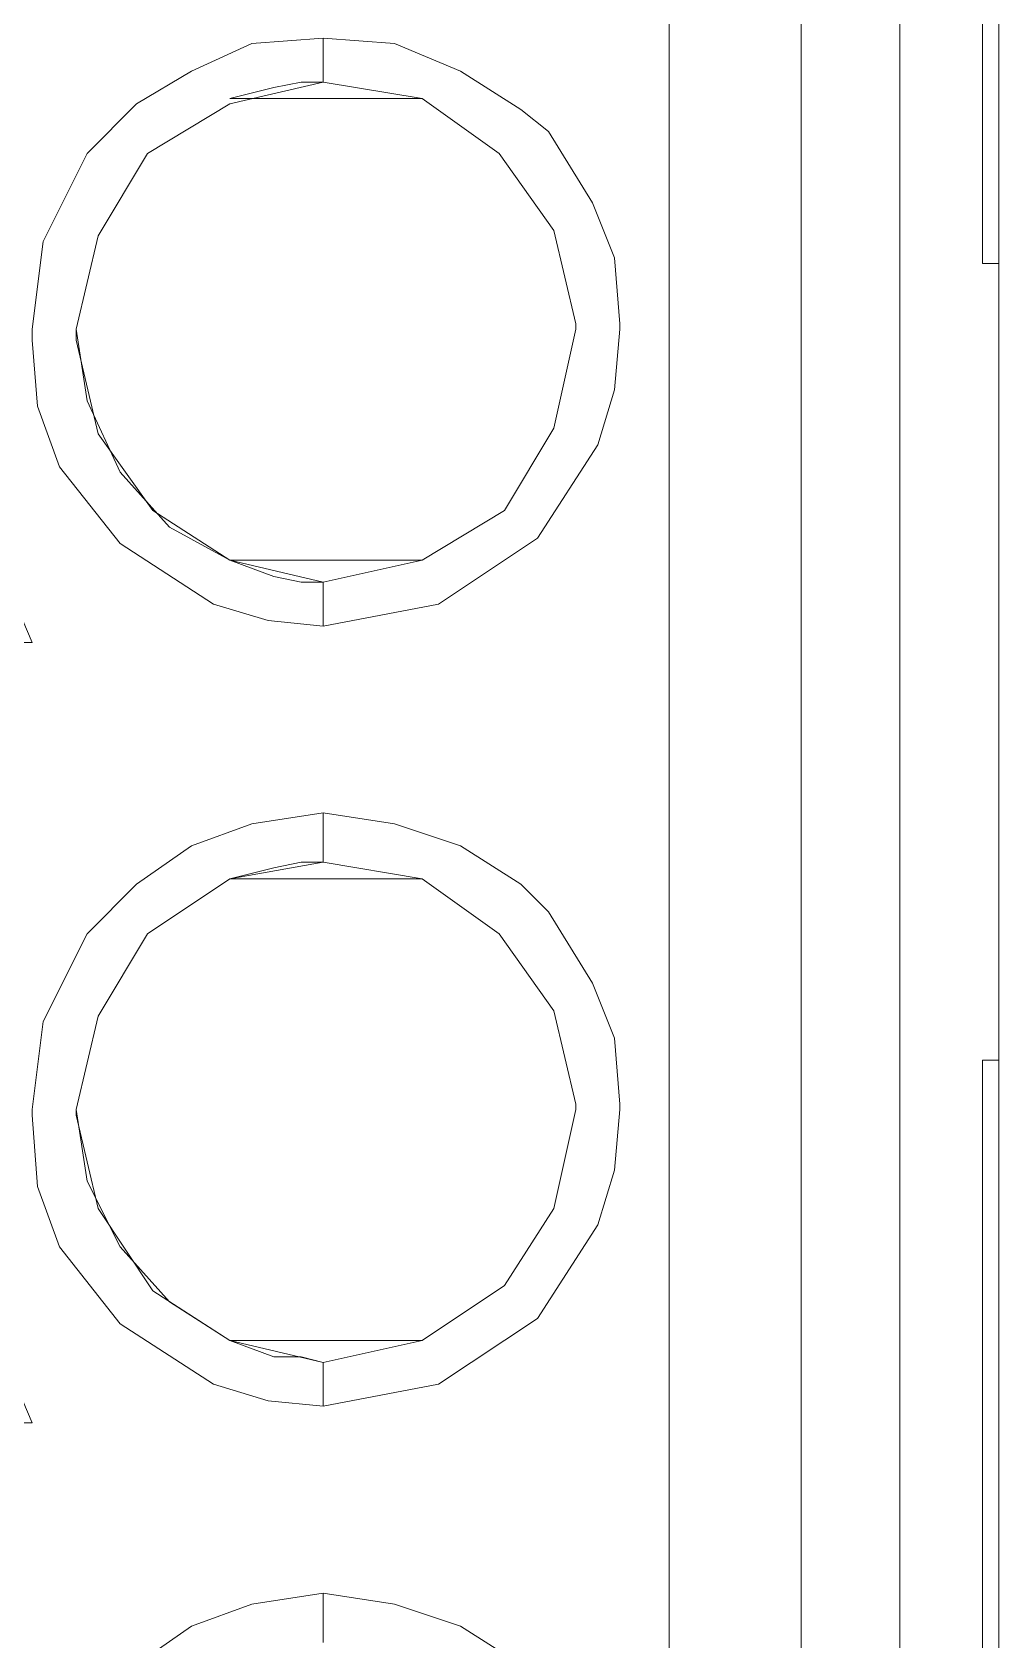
# Model space of a CAD drawing. Header units: centimetres. Extents: x -12.2 to 12.2, y -6.1 to 6.1.
# Drawn here: x -9.243 to -8.623, y 0.78 to 1.812 of the extents above; entities that cross this region are included whole.
import ezdxf

# ---------------------------------------------------------------- set-up
doc = ezdxf.new("R2010")
doc.units = ezdxf.units.CM
doc.header["$MEASUREMENT"] = 0
doc.layers.add('Camada 1', color=7, linetype='Continuous')

msp = doc.modelspace()

# ---------------------------------------------------------------- linework, layer by layer
at = {"layer": 'Camada 1', "lineweight": 9}
for points in [[(-8.62254, -0.22762), (-8.62254, -0.22762), (-8.62254, 2.94385), (-8.62254, 2.94385)], [(-8.62254, -0.22762), (-8.62254, -0.22762), (-8.62254, 2.94385), (-8.62254, 2.94385)], [(-8.8342, 2.91916), (-8.8342, 2.91916), (-8.8342, -0.21703), (-8.8342, -0.21703)], [(-8.68604, 2.41822), (-8.68604, 2.41822), (-8.68604, -0.21703), (-8.68604, -0.21703)], [(-8.63312, 1.66327), (-8.63312, 1.66327), (-8.63312, 2.19597), (-8.63312, 2.19597)], [(-8.74954, 1.9208), (-8.74954, 1.9208), (-8.74954, 1.41986), (-8.74954, 1.41986)], [(-8.68604, 1.51863), (-8.68604, 1.51863), (-8.68604, 1.9208), (-8.68604, 1.9208)], [(-8.99295, 1.7691), (-8.99295, 1.7691), (-9.11642, 1.7691), (-9.11642, 1.7691)], [(-8.62254, 1.66327), (-8.62254, 1.66327), (-8.63312, 1.66327), (-8.63312, 1.66327)], [(-9.2152, 1.61388), (-9.2152, 1.61388), (-9.2152, 1.62094), (-9.2152, 1.62094)], [(-9.2152, 1.62094), (-9.2152, 1.62094), (-9.2152, 1.62094), (-9.2152, 1.62094)], [(-8.89417, 1.62447), (-8.89417, 1.62447), (-8.89417, 1.62094), (-8.89417, 1.62094)], [(-9.24342, 1.41986), (-9.24342, 1.41986), (-9.26459, 1.46924), (-9.26459, 1.46924)], [(-9.11642, 1.47277), (-9.11642, 1.47277), (-8.99295, 1.47277), (-8.99295, 1.47277)], [(-9.54329, 1.41986), (-9.54329, 1.41986), (-9.24342, 1.41986), (-9.24342, 1.41986)], [(-8.74954, 1.41986), (-8.74954, 1.41986), (-8.74954, 0.91891), (-8.74954, 0.91891)], [(-8.68604, 1.01769), (-8.68604, 1.01769), (-8.68604, 1.41986), (-8.68604, 1.41986)], [(-8.99295, 1.26816), (-8.99295, 1.26816), (-9.11642, 1.26816), (-9.11642, 1.26816)], [(-8.63312, 1.15174), (-8.63312, 1.15174), (-8.62254, 1.15174), (-8.62254, 1.15174)], [(-8.63312, 0.61905), (-8.63312, 0.61905), (-8.63312, 1.15174), (-8.63312, 1.15174)], [(-9.24342, 1.11999), (-9.24342, 1.11999), (-9.24342, 1.11647), (-9.24342, 1.11647)], [(-9.2152, 1.11647), (-9.2152, 1.11647), (-9.2152, 1.11999), (-9.2152, 1.11999)], [(-9.2152, 1.11999), (-9.2152, 1.11999), (-9.2152, 1.11999), (-9.2152, 1.11999)], [(-8.89417, 1.12352), (-8.89417, 1.12352), (-8.89417, 1.11999), (-8.89417, 1.11999)], [(-8.86595, 1.11999), (-8.86595, 1.11999), (-8.86595, 1.12352), (-8.86595, 1.12352)], [(-9.11642, 0.97183), (-9.11642, 0.97183), (-8.99295, 0.97183), (-8.99295, 0.97183)], [(-9.24342, 0.91891), (-9.24342, 0.91891), (-9.26459, 0.9683), (-9.26459, 0.9683)], [(-9.54329, 0.91891), (-9.54329, 0.91891), (-9.24342, 0.91891), (-9.24342, 0.91891)], [(-8.74954, 0.91891), (-8.74954, 0.91891), (-8.74954, 0.41797), (-8.74954, 0.41797)], [(-8.68604, 0.52027), (-8.68604, 0.52027), (-8.68604, 0.91891), (-8.68604, 0.91891)]]:
    msp.add_open_spline(points, degree=3, dxfattribs=at)
for points, knots in [([(-9.05645, 1.80791), (-9.05645, 1.80791), (-9.10231, 1.80438), (-9.10231, 1.80438), (-9.10231, 1.80438), (-9.14112, 1.78674), (-9.14112, 1.78674), (-9.14112, 1.78674), (-9.1764, 1.76558), (-9.1764, 1.76558), (-9.1764, 1.76558), (-9.20815, 1.73383), (-9.20815, 1.73383), (-9.20815, 1.73383), (-9.23637, 1.67738), (-9.23637, 1.67738), (-9.23637, 1.67738), (-9.24342, 1.62094), (-9.24342, 1.62094)], [0, 0, 0, 0, 0.1666667, 0.1666667, 0.1666667, 0.3333333, 0.3333333, 0.3333333, 0.5, 0.5, 0.5, 0.6666667, 0.6666667, 0.6666667, 0.8333333, 0.8333333, 0.8333333, 1, 1, 1, 1]), ([(-8.86595, 1.62447), (-8.86595, 1.62447), (-8.86948, 1.6668), (-8.86948, 1.6668), (-8.86948, 1.6668), (-8.88359, 1.70208), (-8.88359, 1.70208), (-8.88359, 1.70208), (-8.91181, 1.74794), (-8.91181, 1.74794), (-8.91181, 1.74794), (-8.92945, 1.76205), (-8.92945, 1.76205), (-8.92945, 1.76205), (-8.96826, 1.78674), (-8.96826, 1.78674), (-8.96826, 1.78674), (-9.01059, 1.80438), (-9.01059, 1.80438), (-9.01059, 1.80438), (-9.05645, 1.80791), (-9.05645, 1.80791)], [0, 0, 0, 0, 0.1428571, 0.1428571, 0.1428571, 0.2857143, 0.2857143, 0.2857143, 0.4285714, 0.4285714, 0.4285714, 0.5714286, 0.5714286, 0.5714286, 0.7142857, 0.7142857, 0.7142857, 0.8571429, 0.8571429, 0.8571429, 1, 1, 1, 1]), ([(-9.05645, 1.80791), (-9.05645, 1.80791), (-9.05645, 1.80438), (-9.05645, 1.80438), (-9.05645, 1.80438), (-9.05645, 1.79733), (-9.05645, 1.79733), (-9.05645, 1.79733), (-9.05645, 1.7938), (-9.05645, 1.7938), (-9.05645, 1.7938), (-9.05645, 1.78674), (-9.05645, 1.78674), (-9.05645, 1.78674), (-9.05645, 1.78322), (-9.05645, 1.78322), (-9.05645, 1.78322), (-9.05645, 1.77969), (-9.05645, 1.77969)], [0, 0, 0, 0, 0.1666667, 0.1666667, 0.1666667, 0.3333333, 0.3333333, 0.3333333, 0.5, 0.5, 0.5, 0.6666667, 0.6666667, 0.6666667, 0.8333333, 0.8333333, 0.8333333, 1, 1, 1, 1]), ([(-9.2152, 1.62094), (-9.2152, 1.62094), (-9.20109, 1.68091), (-9.20109, 1.68091), (-9.20109, 1.68091), (-9.16934, 1.73383), (-9.16934, 1.73383), (-9.16934, 1.73383), (-9.11642, 1.76558), (-9.11642, 1.76558), (-9.11642, 1.76558), (-9.05645, 1.77969), (-9.05645, 1.77969)], [0, 0, 0, 0, 0.25, 0.25, 0.25, 0.5, 0.5, 0.5, 0.75, 0.75, 0.75, 1, 1, 1, 1]), ([(-9.05645, 1.77969), (-9.05645, 1.77969), (-9.07056, 1.77969), (-9.07056, 1.77969), (-9.07056, 1.77969), (-9.0882, 1.77616), (-9.0882, 1.77616), (-9.0882, 1.77616), (-9.11642, 1.7691), (-9.11642, 1.7691)], [0, 0, 0, 0, 0.3333333, 0.3333333, 0.3333333, 0.6666667, 0.6666667, 0.6666667, 1, 1, 1, 1]), ([(-9.05645, 1.77969), (-9.05645, 1.77969), (-8.99295, 1.7691), (-8.99295, 1.7691), (-8.99295, 1.7691), (-8.94356, 1.73383), (-8.94356, 1.73383), (-8.94356, 1.73383), (-8.90829, 1.68444), (-8.90829, 1.68444), (-8.90829, 1.68444), (-8.89417, 1.62447), (-8.89417, 1.62447)], [0, 0, 0, 0, 0.25, 0.25, 0.25, 0.5, 0.5, 0.5, 0.75, 0.75, 0.75, 1, 1, 1, 1]), ([(-9.24342, 1.62094), (-9.24342, 1.62094), (-9.24342, 1.61741), (-9.24342, 1.61741), (-9.24342, 1.61741), (-9.24342, 1.61388), (-9.24342, 1.61388)], [0, 0, 0, 0, 0.5, 0.5, 0.5, 1, 1, 1, 1]), ([(-9.2152, 1.62094), (-9.2152, 1.62094), (-9.20815, 1.57508), (-9.20815, 1.57508), (-9.20815, 1.57508), (-9.18698, 1.52922), (-9.18698, 1.52922), (-9.18698, 1.52922), (-9.15523, 1.49394), (-9.15523, 1.49394), (-9.15523, 1.49394), (-9.11642, 1.47277), (-9.11642, 1.47277)], [0, 0, 0, 0, 0.25, 0.25, 0.25, 0.5, 0.5, 0.5, 0.75, 0.75, 0.75, 1, 1, 1, 1]), ([(-9.05645, 1.43044), (-9.05645, 1.43044), (-8.98237, 1.44455), (-8.98237, 1.44455), (-8.98237, 1.44455), (-8.91887, 1.48688), (-8.91887, 1.48688), (-8.91887, 1.48688), (-8.88006, 1.54686), (-8.88006, 1.54686), (-8.88006, 1.54686), (-8.86948, 1.58213), (-8.86948, 1.58213), (-8.86948, 1.58213), (-8.86595, 1.62094), (-8.86595, 1.62094)], [0, 0, 0, 0, 0.2, 0.2, 0.2, 0.4, 0.4, 0.4, 0.6, 0.6, 0.6, 0.8, 0.8, 0.8, 1, 1, 1, 1]), ([(-8.89417, 1.62094), (-8.89417, 1.62094), (-8.90829, 1.55744), (-8.90829, 1.55744), (-8.90829, 1.55744), (-8.94004, 1.50452), (-8.94004, 1.50452), (-8.94004, 1.50452), (-8.99295, 1.47277), (-8.99295, 1.47277), (-8.99295, 1.47277), (-9.05645, 1.45866), (-9.05645, 1.45866)], [0, 0, 0, 0, 0.25, 0.25, 0.25, 0.5, 0.5, 0.5, 0.75, 0.75, 0.75, 1, 1, 1, 1]), ([(-8.86595, 1.62094), (-8.86595, 1.62094), (-8.86595, 1.62094), (-8.86595, 1.62094), (-8.86595, 1.62094), (-8.86595, 1.62447), (-8.86595, 1.62447)], [0, 0, 0, 0, 0.5, 0.5, 0.5, 1, 1, 1, 1]), ([(-9.24342, 1.61388), (-9.24342, 1.61388), (-9.2399, 1.57155), (-9.2399, 1.57155), (-9.2399, 1.57155), (-9.22579, 1.53274), (-9.22579, 1.53274), (-9.22579, 1.53274), (-9.18698, 1.48336), (-9.18698, 1.48336), (-9.18698, 1.48336), (-9.12701, 1.44455), (-9.12701, 1.44455), (-9.12701, 1.44455), (-9.09173, 1.43397), (-9.09173, 1.43397), (-9.09173, 1.43397), (-9.05645, 1.43044), (-9.05645, 1.43044)], [0, 0, 0, 0, 0.1666667, 0.1666667, 0.1666667, 0.3333333, 0.3333333, 0.3333333, 0.5, 0.5, 0.5, 0.6666667, 0.6666667, 0.6666667, 0.8333333, 0.8333333, 0.8333333, 1, 1, 1, 1]), ([(-9.05645, 1.45866), (-9.05645, 1.45866), (-9.11642, 1.47277), (-9.11642, 1.47277), (-9.11642, 1.47277), (-9.16581, 1.50452), (-9.16581, 1.50452), (-9.16581, 1.50452), (-9.20109, 1.55391), (-9.20109, 1.55391), (-9.20109, 1.55391), (-9.2152, 1.61388), (-9.2152, 1.61388)], [0, 0, 0, 0, 0.25, 0.25, 0.25, 0.5, 0.5, 0.5, 0.75, 0.75, 0.75, 1, 1, 1, 1]), ([(-8.68604, 1.51863), (-8.68604, 1.51863), (-8.68604, 1.46219), (-8.68604, 1.46219), (-8.68604, 1.46219), (-8.68604, 1.41986), (-8.68604, 1.41986)], [0, 0, 0, 0, 0.5, 0.5, 0.5, 1, 1, 1, 1]), ([(-9.11642, 1.47277), (-9.11642, 1.47277), (-9.0882, 1.46219), (-9.0882, 1.46219), (-9.0882, 1.46219), (-9.07056, 1.45866), (-9.07056, 1.45866), (-9.07056, 1.45866), (-9.05645, 1.45866), (-9.05645, 1.45866)], [0, 0, 0, 0, 0.3333333, 0.3333333, 0.3333333, 0.6666667, 0.6666667, 0.6666667, 1, 1, 1, 1]), ([(-9.05645, 1.43044), (-9.05645, 1.43044), (-9.05645, 1.43397), (-9.05645, 1.43397), (-9.05645, 1.43397), (-9.05645, 1.44102), (-9.05645, 1.44102), (-9.05645, 1.44102), (-9.05645, 1.44455), (-9.05645, 1.44455), (-9.05645, 1.44455), (-9.05645, 1.4516), (-9.05645, 1.4516), (-9.05645, 1.4516), (-9.05645, 1.45513), (-9.05645, 1.45513), (-9.05645, 1.45513), (-9.05645, 1.45866), (-9.05645, 1.45866)], [0, 0, 0, 0, 0.1666667, 0.1666667, 0.1666667, 0.3333333, 0.3333333, 0.3333333, 0.5, 0.5, 0.5, 0.6666667, 0.6666667, 0.6666667, 0.8333333, 0.8333333, 0.8333333, 1, 1, 1, 1]), ([(-9.05645, 1.31049), (-9.05645, 1.31049), (-9.10231, 1.30344), (-9.10231, 1.30344), (-9.10231, 1.30344), (-9.14112, 1.28933), (-9.14112, 1.28933), (-9.14112, 1.28933), (-9.1764, 1.26463), (-9.1764, 1.26463), (-9.1764, 1.26463), (-9.20815, 1.23288), (-9.20815, 1.23288), (-9.20815, 1.23288), (-9.23637, 1.17644), (-9.23637, 1.17644), (-9.23637, 1.17644), (-9.24342, 1.11999), (-9.24342, 1.11999)], [0, 0, 0, 0, 0.1666667, 0.1666667, 0.1666667, 0.3333333, 0.3333333, 0.3333333, 0.5, 0.5, 0.5, 0.6666667, 0.6666667, 0.6666667, 0.8333333, 0.8333333, 0.8333333, 1, 1, 1, 1]), ([(-8.86595, 1.12352), (-8.86595, 1.12352), (-8.86948, 1.16586), (-8.86948, 1.16586), (-8.86948, 1.16586), (-8.88359, 1.20113), (-8.88359, 1.20113), (-8.88359, 1.20113), (-8.91181, 1.24699), (-8.91181, 1.24699), (-8.91181, 1.24699), (-8.92945, 1.26463), (-8.92945, 1.26463), (-8.92945, 1.26463), (-8.96826, 1.28933), (-8.96826, 1.28933), (-8.96826, 1.28933), (-9.01059, 1.30344), (-9.01059, 1.30344), (-9.01059, 1.30344), (-9.05645, 1.31049), (-9.05645, 1.31049)], [0, 0, 0, 0, 0.1428571, 0.1428571, 0.1428571, 0.2857143, 0.2857143, 0.2857143, 0.4285714, 0.4285714, 0.4285714, 0.5714286, 0.5714286, 0.5714286, 0.7142857, 0.7142857, 0.7142857, 0.8571429, 0.8571429, 0.8571429, 1, 1, 1, 1]), ([(-9.05645, 1.31049), (-9.05645, 1.31049), (-9.05645, 1.30344), (-9.05645, 1.30344), (-9.05645, 1.30344), (-9.05645, 1.29638), (-9.05645, 1.29638), (-9.05645, 1.29638), (-9.05645, 1.29285), (-9.05645, 1.29285), (-9.05645, 1.29285), (-9.05645, 1.28933), (-9.05645, 1.28933), (-9.05645, 1.28933), (-9.05645, 1.2858), (-9.05645, 1.2858), (-9.05645, 1.2858), (-9.05645, 1.28227), (-9.05645, 1.28227), (-9.05645, 1.28227), (-9.05645, 1.27874), (-9.05645, 1.27874)], [0, 0, 0, 0, 0.1428571, 0.1428571, 0.1428571, 0.2857143, 0.2857143, 0.2857143, 0.4285714, 0.4285714, 0.4285714, 0.5714286, 0.5714286, 0.5714286, 0.7142857, 0.7142857, 0.7142857, 0.8571429, 0.8571429, 0.8571429, 1, 1, 1, 1]), ([(-9.2152, 1.11999), (-9.2152, 1.11999), (-9.20109, 1.17997), (-9.20109, 1.17997), (-9.20109, 1.17997), (-9.16934, 1.23288), (-9.16934, 1.23288), (-9.16934, 1.23288), (-9.11642, 1.26816), (-9.11642, 1.26816), (-9.11642, 1.26816), (-9.05645, 1.27874), (-9.05645, 1.27874)], [0, 0, 0, 0, 0.25, 0.25, 0.25, 0.5, 0.5, 0.5, 0.75, 0.75, 0.75, 1, 1, 1, 1]), ([(-9.05645, 1.27874), (-9.05645, 1.27874), (-9.07056, 1.27874), (-9.07056, 1.27874), (-9.07056, 1.27874), (-9.0882, 1.27522), (-9.0882, 1.27522), (-9.0882, 1.27522), (-9.11642, 1.26816), (-9.11642, 1.26816)], [0, 0, 0, 0, 0.3333333, 0.3333333, 0.3333333, 0.6666667, 0.6666667, 0.6666667, 1, 1, 1, 1]), ([(-9.05645, 1.27874), (-9.05645, 1.27874), (-8.99295, 1.26816), (-8.99295, 1.26816), (-8.99295, 1.26816), (-8.94356, 1.23288), (-8.94356, 1.23288), (-8.94356, 1.23288), (-8.90829, 1.18349), (-8.90829, 1.18349), (-8.90829, 1.18349), (-8.89417, 1.12352), (-8.89417, 1.12352)], [0, 0, 0, 0, 0.25, 0.25, 0.25, 0.5, 0.5, 0.5, 0.75, 0.75, 0.75, 1, 1, 1, 1]), ([(-9.24342, 1.11647), (-9.24342, 1.11647), (-9.2399, 1.07061), (-9.2399, 1.07061), (-9.2399, 1.07061), (-9.22579, 1.0318), (-9.22579, 1.0318), (-9.22579, 1.0318), (-9.18698, 0.98241), (-9.18698, 0.98241), (-9.18698, 0.98241), (-9.12701, 0.94361), (-9.12701, 0.94361), (-9.12701, 0.94361), (-9.09173, 0.93302), (-9.09173, 0.93302), (-9.09173, 0.93302), (-9.05645, 0.92949), (-9.05645, 0.92949)], [0, 0, 0, 0, 0.1666667, 0.1666667, 0.1666667, 0.3333333, 0.3333333, 0.3333333, 0.5, 0.5, 0.5, 0.6666667, 0.6666667, 0.6666667, 0.8333333, 0.8333333, 0.8333333, 1, 1, 1, 1]), ([(-9.2152, 1.11999), (-9.2152, 1.11999), (-9.20815, 1.07413), (-9.20815, 1.07413), (-9.20815, 1.07413), (-9.18698, 1.0318), (-9.18698, 1.0318), (-9.18698, 1.0318), (-9.15523, 0.99652), (-9.15523, 0.99652), (-9.15523, 0.99652), (-9.11642, 0.97183), (-9.11642, 0.97183)], [0, 0, 0, 0, 0.25, 0.25, 0.25, 0.5, 0.5, 0.5, 0.75, 0.75, 0.75, 1, 1, 1, 1]), ([(-9.05645, 0.95772), (-9.05645, 0.95772), (-9.11642, 0.97183), (-9.11642, 0.97183), (-9.11642, 0.97183), (-9.16581, 1.00358), (-9.16581, 1.00358), (-9.16581, 1.00358), (-9.20109, 1.05649), (-9.20109, 1.05649), (-9.20109, 1.05649), (-9.2152, 1.11647), (-9.2152, 1.11647)], [0, 0, 0, 0, 0.25, 0.25, 0.25, 0.5, 0.5, 0.5, 0.75, 0.75, 0.75, 1, 1, 1, 1]), ([(-9.05645, 0.92949), (-9.05645, 0.92949), (-8.98237, 0.94361), (-8.98237, 0.94361), (-8.98237, 0.94361), (-8.91887, 0.98594), (-8.91887, 0.98594), (-8.91887, 0.98594), (-8.88006, 1.04591), (-8.88006, 1.04591), (-8.88006, 1.04591), (-8.86948, 1.08119), (-8.86948, 1.08119), (-8.86948, 1.08119), (-8.86595, 1.11999), (-8.86595, 1.11999)], [0, 0, 0, 0, 0.2, 0.2, 0.2, 0.4, 0.4, 0.4, 0.6, 0.6, 0.6, 0.8, 0.8, 0.8, 1, 1, 1, 1]), ([(-8.89417, 1.11999), (-8.89417, 1.11999), (-8.90829, 1.05649), (-8.90829, 1.05649), (-8.90829, 1.05649), (-8.94004, 1.00711), (-8.94004, 1.00711), (-8.94004, 1.00711), (-8.99295, 0.97183), (-8.99295, 0.97183), (-8.99295, 0.97183), (-9.05645, 0.95772), (-9.05645, 0.95772)], [0, 0, 0, 0, 0.25, 0.25, 0.25, 0.5, 0.5, 0.5, 0.75, 0.75, 0.75, 1, 1, 1, 1]), ([(-8.68604, 1.01769), (-8.68604, 1.01769), (-8.68604, 0.96477), (-8.68604, 0.96477), (-8.68604, 0.96477), (-8.68604, 0.91891), (-8.68604, 0.91891)], [0, 0, 0, 0, 0.5, 0.5, 0.5, 1, 1, 1, 1]), ([(-9.11642, 0.97183), (-9.11642, 0.97183), (-9.0882, 0.96124), (-9.0882, 0.96124), (-9.0882, 0.96124), (-9.07056, 0.96124), (-9.07056, 0.96124), (-9.07056, 0.96124), (-9.05645, 0.95772), (-9.05645, 0.95772)], [0, 0, 0, 0, 0.3333333, 0.3333333, 0.3333333, 0.6666667, 0.6666667, 0.6666667, 1, 1, 1, 1]), ([(-9.05645, 0.92949), (-9.05645, 0.92949), (-9.05645, 0.93655), (-9.05645, 0.93655), (-9.05645, 0.93655), (-9.05645, 0.94008), (-9.05645, 0.94008), (-9.05645, 0.94008), (-9.05645, 0.94713), (-9.05645, 0.94713), (-9.05645, 0.94713), (-9.05645, 0.95066), (-9.05645, 0.95066), (-9.05645, 0.95066), (-9.05645, 0.95419), (-9.05645, 0.95419), (-9.05645, 0.95419), (-9.05645, 0.95772), (-9.05645, 0.95772)], [0, 0, 0, 0, 0.1666667, 0.1666667, 0.1666667, 0.3333333, 0.3333333, 0.3333333, 0.5, 0.5, 0.5, 0.6666667, 0.6666667, 0.6666667, 0.8333333, 0.8333333, 0.8333333, 1, 1, 1, 1]), ([(-9.05645, 0.80955), (-9.05645, 0.80955), (-9.10231, 0.80249), (-9.10231, 0.80249), (-9.10231, 0.80249), (-9.14112, 0.78838), (-9.14112, 0.78838), (-9.14112, 0.78838), (-9.1764, 0.76369), (-9.1764, 0.76369), (-9.1764, 0.76369), (-9.20815, 0.73194), (-9.20815, 0.73194), (-9.20815, 0.73194), (-9.23637, 0.67549), (-9.23637, 0.67549), (-9.23637, 0.67549), (-9.24342, 0.61905), (-9.24342, 0.61905)], [0, 0, 0, 0, 0.1666667, 0.1666667, 0.1666667, 0.3333333, 0.3333333, 0.3333333, 0.5, 0.5, 0.5, 0.6666667, 0.6666667, 0.6666667, 0.8333333, 0.8333333, 0.8333333, 1, 1, 1, 1]), ([(-8.86595, 0.62258), (-8.86595, 0.62258), (-8.86948, 0.66844), (-8.86948, 0.66844), (-8.86948, 0.66844), (-8.88359, 0.70019), (-8.88359, 0.70019), (-8.88359, 0.70019), (-8.91181, 0.74605), (-8.91181, 0.74605), (-8.91181, 0.74605), (-8.92945, 0.76369), (-8.92945, 0.76369), (-8.92945, 0.76369), (-8.96826, 0.78838), (-8.96826, 0.78838), (-8.96826, 0.78838), (-9.01059, 0.80249), (-9.01059, 0.80249), (-9.01059, 0.80249), (-9.05645, 0.80955), (-9.05645, 0.80955)], [0, 0, 0, 0, 0.1428571, 0.1428571, 0.1428571, 0.2857143, 0.2857143, 0.2857143, 0.4285714, 0.4285714, 0.4285714, 0.5714286, 0.5714286, 0.5714286, 0.7142857, 0.7142857, 0.7142857, 0.8571429, 0.8571429, 0.8571429, 1, 1, 1, 1]), ([(-9.05645, 0.80955), (-9.05645, 0.80955), (-9.05645, 0.80249), (-9.05645, 0.80249), (-9.05645, 0.80249), (-9.05645, 0.79897), (-9.05645, 0.79897), (-9.05645, 0.79897), (-9.05645, 0.79191), (-9.05645, 0.79191), (-9.05645, 0.79191), (-9.05645, 0.78838), (-9.05645, 0.78838), (-9.05645, 0.78838), (-9.05645, 0.78486), (-9.05645, 0.78486), (-9.05645, 0.78486), (-9.05645, 0.78133), (-9.05645, 0.78133), (-9.05645, 0.78133), (-9.05645, 0.7778), (-9.05645, 0.7778)], [0, 0, 0, 0, 0.1428571, 0.1428571, 0.1428571, 0.2857143, 0.2857143, 0.2857143, 0.4285714, 0.4285714, 0.4285714, 0.5714286, 0.5714286, 0.5714286, 0.7142857, 0.7142857, 0.7142857, 0.8571429, 0.8571429, 0.8571429, 1, 1, 1, 1])]:
    msp.add_open_spline(points, degree=3, knots=knots, dxfattribs=at)

doc.saveas('drawing.dxf')
